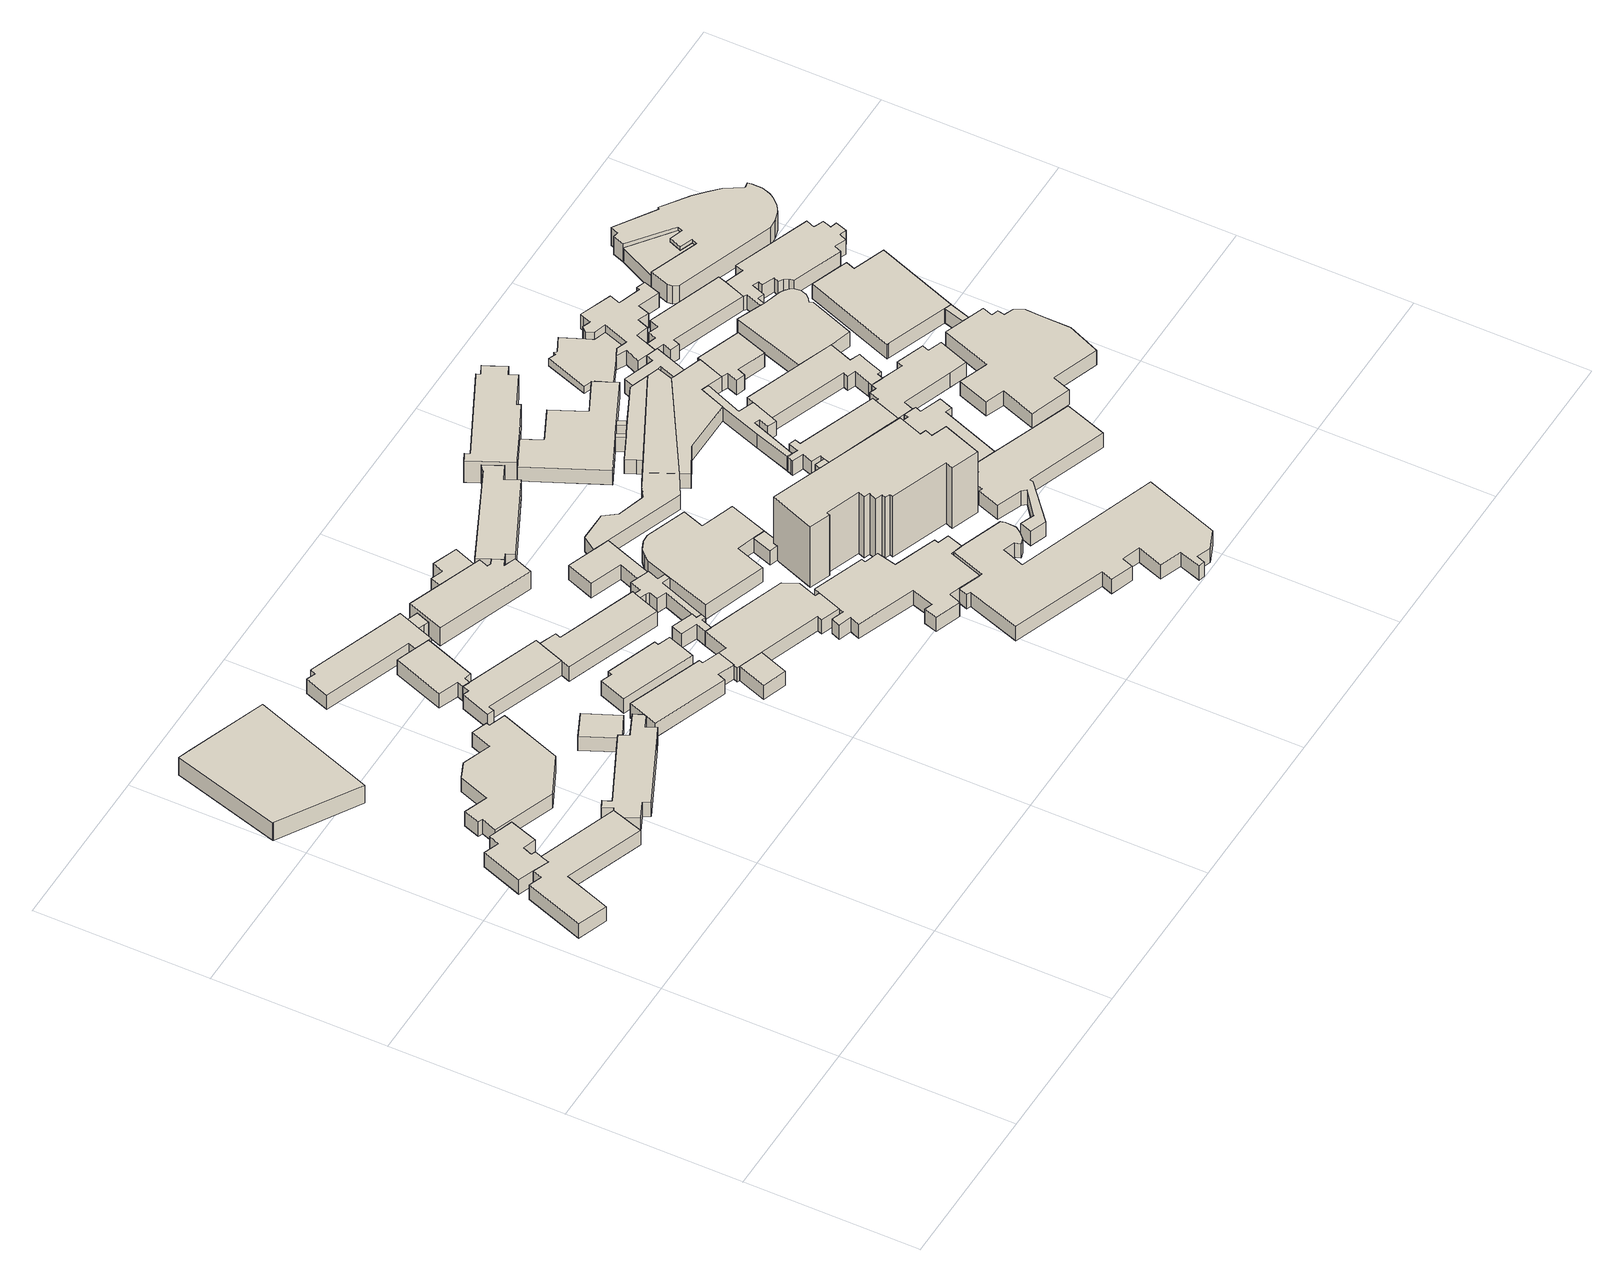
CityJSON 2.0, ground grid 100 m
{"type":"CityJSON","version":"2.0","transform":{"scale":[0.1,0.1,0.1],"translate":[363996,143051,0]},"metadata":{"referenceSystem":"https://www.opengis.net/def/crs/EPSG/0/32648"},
"CityObjects":{
"building1":{"type":"Building","attributes":{"VolumeType.type":"grossVolume","VolumeType.value":16636.84,"FloorArea.type":"grossFloorArea","FloorArea.value":1663.6},"geometry":[{"type":"Solid","lod":"1","boundaries":[[[[0,1,2,3,4,5,6,7,8,9]],[[10,11,12,13,14,15,16,17,18,19]],[[19,18,0,9]],[[18,17,1,0]],[[17,16,2,1]],[[16,15,3,2]],[[15,14,4,3]],[[14,13,5,4]],[[13,12,6,5]],[[12,11,7,6]],[[11,10,8,7]],[[10,19,9,8]]]]}]},
"building2":{"type":"Building","attributes":{"VolumeType.type":"grossVolume","VolumeType.value":6403.66,"FloorArea.type":"grossFloorArea","FloorArea.value":640.36},"geometry":[{"type":"Solid","lod":"1","boundaries":[[[[20,21,22,23,24,7,6,25,26,27,28]],[[29,30,31,12,11,32,33,34,35,36,37]],[[37,36,20,28]],[[36,35,21,20]],[[35,34,22,21]],[[34,33,23,22]],[[33,32,24,23]],[[32,11,7,24]],[[11,12,6,7]],[[12,31,25,6]],[[31,30,26,25]],[[30,29,27,26]],[[29,37,28,27]]]]}]},
"building3":{"type":"Building","attributes":{"VolumeType.type":"grossVolume","VolumeType.value":47179.12,"FloorArea.type":"grossFloorArea","FloorArea.value":3774.37},"geometry":[{"type":"Solid","lod":"1","boundaries":[[[[38,39,40,41,42,43]],[[44,45,46,47,48,49]],[[49,48,38,43]],[[48,47,39,38]],[[47,46,40,39]],[[46,45,41,40]],[[45,44,42,41]],[[44,49,43,42]]]]}]},
"building4":{"type":"Building","attributes":{"VolumeType.type":"grossVolume","VolumeType.value":23460.02,"FloorArea.type":"grossFloorArea","FloorArea.value":2345.98},"geometry":[{"type":"Solid","lod":"1","boundaries":[[[[50,51,52,53,54,55,56,57,58,59,60,61,62,63]],[[64,65,66,67,68,69,70,71,72,73,74,75,76,77]],[[77,76,50,63]],[[76,75,51,50]],[[75,74,52,51]],[[74,73,53,52]],[[73,72,54,53]],[[72,71,55,54]],[[71,70,56,55]],[[70,69,57,56]],[[69,68,58,57]],[[68,67,59,58]],[[67,66,60,59]],[[66,65,61,60]],[[65,64,62,61]],[[64,77,63,62]]]]}]},
"building5":{"type":"Building","attributes":{"VolumeType.type":"grossVolume","VolumeType.value":12223.79,"FloorArea.type":"grossFloorArea","FloorArea.value":1222.47},"geometry":[{"type":"Solid","lod":"1","boundaries":[[[[78,79,80,81,82,83,84,85,86,87,88,89,9,90,91,92,93,94]],[[95,96,97,98,19,99,100,101,102,103,104,105,106,107,108,109,110,111]],[[111,110,78,94]],[[110,109,79,78]],[[109,108,80,79]],[[108,107,81,80]],[[107,106,82,81]],[[106,105,83,82]],[[105,104,84,83]],[[104,103,85,84]],[[103,102,86,85]],[[102,101,87,86]],[[101,100,88,87]],[[100,99,89,88]],[[99,19,9,89]],[[19,98,90,9]],[[98,97,91,90]],[[97,96,92,91]],[[96,95,93,92]],[[95,111,94,93]]]]}]},
"building6":{"type":"Building","attributes":{"VolumeType.type":"grossVolume","VolumeType.value":3450.73,"FloorArea.type":"grossFloorArea","FloorArea.value":345.02},"geometry":[{"type":"Solid","lod":"1","boundaries":[[[[112,113,114,78,94,115]],[[111,110,116,117,118,119]],[[119,118,112,115]],[[118,117,113,112]],[[117,116,114,113]],[[116,110,78,114]],[[110,111,94,78]],[[111,119,115,94]]]]}]},
"building7":{"type":"Building","attributes":{"VolumeType.type":"grossVolume","VolumeType.value":6814.85,"FloorArea.type":"grossFloorArea","FloorArea.value":681.48},"geometry":[{"type":"Solid","lod":"1","boundaries":[[[[120,121,122,123,124,125,126,127]],[[128,129,130,131,132,133,134,135]],[[135,134,120,127]],[[134,133,121,120]],[[133,132,122,121]],[[132,131,123,122]],[[131,130,124,123]],[[130,129,125,124]],[[129,128,126,125]],[[128,135,127,126]]]]}]},
"building8":{"type":"Building","attributes":{"VolumeType.type":"grossVolume","VolumeType.value":12462.36,"FloorArea.type":"grossFloorArea","FloorArea.value":1246.23},"address":[{"locality":"Singapore","thoroughfareNumber":"2","thoroughfareName":"Science Drive 3","postcode":"117542"}],"geometry":[{"type":"Solid","lod":"1","boundaries":[[[[136,137,138,139,140,141,142,143]],[[144,145,146,147,148,149,150,151]],[[151,150,136,143]],[[150,149,137,136]],[[149,148,138,137]],[[148,147,139,138]],[[147,146,140,139]],[[146,145,141,140]],[[145,144,142,141]],[[144,151,143,142]]]]}]},
"building9":{"type":"Building","attributes":{"VolumeType.type":"grossVolume","VolumeType.value":10019.36,"FloorArea.type":"grossFloorArea","FloorArea.value":1001.84},"geometry":[{"type":"Solid","lod":"1","boundaries":[[[[152,153,154,155,156,157,124,158]],[[130,159,160,161,162,163,164,165]],[[165,164,152,158]],[[164,163,153,152]],[[163,162,154,153]],[[162,161,155,154]],[[161,160,156,155]],[[160,159,157,156]],[[159,130,124,157]],[[130,165,158,124]]]]}]},
"building10":{"type":"Building","attributes":{"VolumeType.type":"grossVolume","VolumeType.value":9717.12,"FloorArea.type":"grossFloorArea","FloorArea.value":971.68},"geometry":[{"type":"Solid","lod":"1","boundaries":[[[[166,167,168,169,170,171,172,81,173]],[[107,174,175,176,177,178,179,180,181]],[[181,180,166,173]],[[180,179,167,166]],[[179,178,168,167]],[[178,177,169,168]],[[177,176,170,169]],[[176,175,171,170]],[[175,174,172,171]],[[174,107,81,172]],[[107,181,173,81]]]]}]},
"building11":{"type":"Building","attributes":{"VolumeType.type":"grossVolume","VolumeType.value":8520.54,"FloorArea.type":"grossFloorArea","FloorArea.value":852.14},"geometry":[{"type":"Solid","lod":"1","boundaries":[[[[182,183,184,185,186,187,188,189]],[[190,191,192,193,194,195,196,197]],[[197,196,182,189]],[[196,195,183,182]],[[195,194,184,183]],[[194,193,185,184]],[[193,192,186,185]],[[192,191,187,186]],[[191,190,188,187]],[[190,197,189,188]]]]}]},
"building12":{"type":"Building","attributes":{"VolumeType.type":"grossVolume","VolumeType.value":548.33,"FloorArea.type":"grossFloorArea","FloorArea.value":54.87},"geometry":[{"type":"Solid","lod":"1","boundaries":[[[[198,199,200,201,202]],[[203,204,205,206,207]],[[207,206,198,202]],[[206,205,199,198]],[[205,204,200,199]],[[204,203,201,200]],[[203,207,202,201]]]]}]},
"building13":{"type":"Building","attributes":{"VolumeType.type":"grossVolume","VolumeType.value":2592.61,"FloorArea.type":"grossFloorArea","FloorArea.value":259.23},"geometry":[{"type":"Solid","lod":"1","boundaries":[[[[208,209,210,211]],[[212,213,214,215]],[[215,214,208,211]],[[214,213,209,208]],[[213,212,210,209]],[[212,215,211,210]]]]}]},
"building14":{"type":"Building","attributes":{"VolumeType.type":"grossVolume","VolumeType.value":11194.67,"FloorArea.type":"grossFloorArea","FloorArea.value":1119.53},"geometry":[{"type":"Solid","lod":"1","boundaries":[[[[216,217,218,219,220,221,222]],[[223,224,225,226,227,228,229]],[[229,228,216,222]],[[228,227,217,216]],[[227,226,218,217]],[[226,225,219,218]],[[225,224,220,219]],[[224,223,221,220]],[[223,229,222,221]]]]}]},
"building15":{"type":"Building","attributes":{"VolumeType.type":"grossVolume","VolumeType.value":15727.67,"FloorArea.type":"grossFloorArea","FloorArea.value":1258.15},"geometry":[{"type":"Solid","lod":"1","boundaries":[[[[230,231,232,233,234,235,236,237,238,239]],[[240,241,242,243,244,245,246,247,248,249]],[[249,248,230,239]],[[248,247,231,230]],[[247,246,232,231]],[[246,245,233,232]],[[245,244,234,233]],[[244,243,235,234]],[[243,242,236,235]],[[242,241,237,236]],[[241,240,238,237]],[[240,249,239,238]]]]}]},
"building16":{"type":"Building","attributes":{"VolumeType.type":"grossVolume","VolumeType.value":1290.16,"FloorArea.type":"grossFloorArea","FloorArea.value":128.98},"geometry":[{"type":"Solid","lod":"1","boundaries":[[[[250,251,252,253,254,255,256,257,258,259]],[[260,261,262,263,264,265,266,267,268,269]],[[269,268,250,259]],[[268,267,251,250]],[[267,266,252,251]],[[266,265,253,252]],[[265,264,254,253]],[[264,263,255,254]],[[263,262,256,255]],[[262,261,257,256]],[[261,260,258,257]],[[260,269,259,258]]]]}]},
"building17":{"type":"Building","attributes":{"VolumeType.type":"grossVolume","VolumeType.value":18191.39,"FloorArea.type":"grossFloorArea","FloorArea.value":1819.14},"geometry":[{"type":"Solid","lod":"1","boundaries":[[[[255,270,271,272,273,274,275,276,209,277,168,278,256]],[[279,178,280,213,281,282,283,284,285,286,287,263,262]],[[262,263,255,256]],[[263,287,270,255]],[[287,286,271,270]],[[286,285,272,271]],[[285,284,273,272]],[[284,283,274,273]],[[283,282,275,274]],[[282,281,276,275]],[[281,213,209,276]],[[213,280,277,209]],[[280,178,168,277]],[[178,279,278,168]],[[279,262,256,278]]]]}]},
"building18":{"type":"Building","attributes":{"VolumeType.type":"grossVolume","VolumeType.value":2479.12,"FloorArea.type":"grossFloorArea","FloorArea.value":247.92},"geometry":[{"type":"Solid","lod":"1","boundaries":[[[[288,289,290,291,292,293]],[[294,295,296,297,298,299]],[[299,298,288,293]],[[298,297,289,288]],[[297,296,290,289]],[[296,295,291,290]],[[295,294,292,291]],[[294,299,293,292]]]]}]},
"building19":{"type":"Building","attributes":{"VolumeType.type":"grossVolume","VolumeType.value":2917.93,"FloorArea.type":"grossFloorArea","FloorArea.value":291.66},"geometry":[{"type":"Solid","lod":"1","boundaries":[[[[300,216,301,302,303,304,305,306,307,308,252,251,309,310,311,312]],[[313,314,315,267,266,316,317,318,319,320,321,322,323,228,324,325]],[[325,324,300,312]],[[324,228,216,300]],[[228,323,301,216]],[[323,322,302,301]],[[322,321,303,302]],[[321,320,304,303]],[[320,319,305,304]],[[319,318,306,305]],[[318,317,307,306]],[[317,316,308,307]],[[316,266,252,308]],[[266,267,251,252]],[[267,315,309,251]],[[315,314,310,309]],[[314,313,311,310]],[[313,325,312,311]]]]}]},
"building20":{"type":"Building","attributes":{"VolumeType.type":"grossVolume","VolumeType.value":5320.47,"FloorArea.type":"grossFloorArea","FloorArea.value":532.08},"geometry":[{"type":"Solid","lod":"1","boundaries":[[[[326,303,327,328,329,330]],[[331,332,333,321,334,335]],[[335,334,326,330]],[[334,321,303,326]],[[321,333,327,303]],[[333,332,328,327]],[[332,331,329,328]],[[331,335,330,329]]]]}]},
"building21":{"type":"Building","attributes":{"VolumeType.type":"grossVolume","VolumeType.value":25175.92,"FloorArea.type":"grossFloorArea","FloorArea.value":2517.54},"geometry":[{"type":"Solid","lod":"1","boundaries":[[[[336,337,338,339,340,274,273,341,342,343,344,345,346,347,348,349,350,351,352,353,354,355,356,357,358]],[[359,360,361,362,363,364,365,366,367,368,369,370,371,372,373,374,375,284,283,376,377,378,379,380,381]],[[381,380,336,358]],[[380,379,337,336]],[[379,378,338,337]],[[378,377,339,338]],[[377,376,340,339]],[[376,283,274,340]],[[283,284,273,274]],[[284,375,341,273]],[[375,374,342,341]],[[374,373,343,342]],[[373,372,344,343]],[[372,371,345,344]],[[371,370,346,345]],[[370,369,347,346]],[[369,368,348,347]],[[368,367,349,348]],[[367,366,350,349]],[[366,365,351,350]],[[365,364,352,351]],[[364,363,353,352]],[[363,362,354,353]],[[362,361,355,354]],[[361,360,356,355]],[[360,359,357,356]],[[359,381,358,357]]]]}]},
"building22":{"type":"Building","attributes":{"VolumeType.type":"grossVolume","VolumeType.value":24754.97,"FloorArea.type":"grossFloorArea","FloorArea.value":2475.49},"geometry":[{"type":"Solid","lod":"1","boundaries":[[[[382,383,384,385,386,387,388,389,390,391,392,393]],[[394,395,396,397,398,399,400,401,402,403,404,405]],[[405,404,382,393]],[[404,403,383,382]],[[403,402,384,383]],[[402,401,385,384]],[[401,400,386,385]],[[400,399,387,386]],[[399,398,388,387]],[[398,397,389,388]],[[397,396,390,389]],[[396,395,391,390]],[[395,394,392,391]],[[394,405,393,392]]]]}]},
"building23":{"type":"Building","attributes":{"VolumeType.type":"grossVolume","VolumeType.value":14770.48,"FloorArea.type":"grossFloorArea","FloorArea.value":1181.8},"geometry":[{"type":"Solid","lod":"1","boundaries":[[[[406,407,408,409,410,411,412,234,233,413]],[[245,244,414,415,416,417,418,419,420,421]],[[421,420,406,413]],[[420,419,407,406]],[[419,418,408,407]],[[418,417,409,408]],[[417,416,410,409]],[[416,415,411,410]],[[415,414,412,411]],[[414,244,234,412]],[[244,245,233,234]],[[245,421,413,233]]]]}]},
"building24":{"type":"Building","attributes":{"VolumeType.type":"grossVolume","VolumeType.value":813.9,"FloorArea.type":"grossFloorArea","FloorArea.value":81.4},"geometry":[{"type":"Solid","lod":"1","boundaries":[[[[422,423,424,425,426,389]],[[427,428,429,430,431,397]],[[397,431,422,389]],[[431,430,423,422]],[[430,429,424,423]],[[429,428,425,424]],[[428,427,426,425]],[[427,397,389,426]]]]}]},
"building25":{"type":"Building","attributes":{"VolumeType.type":"grossVolume","VolumeType.value":53206.84,"FloorArea.type":"grossFloorArea","FloorArea.value":5320.71},"geometry":[{"type":"Solid","lod":"1","boundaries":[[[[432,433,434,352,435,350,349,436,437,438,439,440,441,442,443,444,445,446,447,448,449,450,451,452,453,454,455,456,457,458,459]],[[460,461,462,463,464,465,466,467,468,469,470,471,472,473,474,475,476,477,478,479,480,481,482,367,366,483,364,484,485,486,487]],[[487,486,432,459]],[[486,485,433,432]],[[485,484,434,433]],[[484,364,352,434]],[[364,483,435,352]],[[483,366,350,435]],[[366,367,349,350]],[[367,482,436,349]],[[482,481,437,436]],[[481,480,438,437]],[[480,479,439,438]],[[479,478,440,439]],[[478,477,441,440]],[[477,476,442,441]],[[476,475,443,442]],[[475,474,444,443]],[[474,473,445,444]],[[473,472,446,445]],[[472,471,447,446]],[[471,470,448,447]],[[470,469,449,448]],[[469,468,450,449]],[[468,467,451,450]],[[467,466,452,451]],[[466,465,453,452]],[[465,464,454,453]],[[464,463,455,454]],[[463,462,456,455]],[[462,461,457,456]],[[461,460,458,457]],[[460,487,459,458]]]]}]},
"building26":{"type":"Building","attributes":{"VolumeType.type":"grossVolume","VolumeType.value":132648.82,"FloorArea.type":"grossFloorArea","FloorArea.value":3121.45},"geometry":[{"type":"Solid","lod":"1","boundaries":[[[[488,489,490,491,492,493,494,495,496,497,498,499,500,423,501,502,503,504,505,506]],[[507,508,509,510,511,512,513,514,515,516,517,518,519,520,521,522,523,524,525,526]],[[526,525,488,506]],[[525,524,489,488]],[[524,523,490,489]],[[523,522,491,490]],[[522,521,492,491]],[[521,520,493,492]],[[520,519,494,493]],[[519,518,495,494]],[[518,517,496,495]],[[517,516,497,496]],[[516,515,498,497]],[[515,514,499,498]],[[514,513,500,499]],[[513,512,423,500]],[[512,511,501,423]],[[511,510,502,501]],[[510,509,503,502]],[[509,508,504,503]],[[508,507,505,504]],[[507,526,506,505]]]]}]},
"building27":{"type":"Building","attributes":{"VolumeType.type":"grossVolume","VolumeType.value":19073.15,"FloorArea.type":"grossFloorArea","FloorArea.value":1907.22},"geometry":[{"type":"Solid","lod":"1","boundaries":[[[[527,528,529,530,531,532,326,533,534,535,536,537,538,539,540,541,542]],[[543,544,545,546,547,548,549,550,551,334,552,553,554,555,556,557,558]],[[558,557,527,542]],[[557,556,528,527]],[[556,555,529,528]],[[555,554,530,529]],[[554,553,531,530]],[[553,552,532,531]],[[552,334,326,532]],[[334,551,533,326]],[[551,550,534,533]],[[550,549,535,534]],[[549,548,536,535]],[[548,547,537,536]],[[547,546,538,537]],[[546,545,539,538]],[[545,544,540,539]],[[544,543,541,540]],[[543,558,542,541]]]]}]},
"building28":{"type":"Building","attributes":{"VolumeType.type":"grossVolume","VolumeType.value":22420.25,"FloorArea.type":"grossFloorArea","FloorArea.value":1494.52},"address":[{"locality":"Singapore","thoroughfareNumber":"3","thoroughfareName":"Science Drive 2","postcode":"117543"}],"geometry":[{"type":"Solid","lod":"1","boundaries":[[[[559,560,561,562,563,564,565,566,567,568,569,570,571,572]],[[573,574,575,576,577,578,579,580,581,582,583,584,585,586]],[[586,585,559,572]],[[585,584,560,559]],[[584,583,561,560]],[[583,582,562,561]],[[582,581,563,562]],[[581,580,564,563]],[[580,579,565,564]],[[579,578,566,565]],[[578,577,567,566]],[[577,576,568,567]],[[576,575,569,568]],[[575,574,570,569]],[[574,573,571,570]],[[573,586,572,571]]]]}]},
"building29":{"type":"Building","attributes":{"VolumeType.type":"grossVolume","VolumeType.value":19543.36,"FloorArea.type":"grossFloorArea","FloorArea.value":1954.42},"geometry":[{"type":"Solid","lod":"1","boundaries":[[[[587,588,589,590,591,592,593,565,564,594]],[[595,596,597,598,599,600,601,602,603,604]],[[604,603,587,594]],[[603,602,588,587]],[[602,601,589,588]],[[601,600,590,589]],[[600,599,591,590]],[[599,598,592,591]],[[598,597,593,592]],[[597,596,565,593]],[[596,595,564,565]],[[595,604,594,564]]]]}]},
"building30":{"type":"Building","attributes":{"VolumeType.type":"grossVolume","VolumeType.value":121.53,"FloorArea.type":"grossFloorArea","FloorArea.value":12.17},"geometry":[{"type":"Solid","lod":"1","boundaries":[[[[605,606,592,591]],[[598,607,608,599]],[[599,608,605,591]],[[608,607,606,605]],[[607,598,592,606]],[[598,599,591,592]]]]}]},
"building31":{"type":"Building","attributes":{"VolumeType.type":"grossVolume","VolumeType.value":184.04,"FloorArea.type":"grossFloorArea","FloorArea.value":18.42},"geometry":[{"type":"Solid","lod":"1","boundaries":[[[[609,610,611,612]],[[613,614,615,616]],[[616,615,609,612]],[[615,614,610,609]],[[614,613,611,610]],[[613,616,612,611]]]]}]},
"building32":{"type":"Building","attributes":{"VolumeType.type":"grossVolume","VolumeType.value":7301.46,"FloorArea.type":"grossFloorArea","FloorArea.value":730.33},"geometry":[{"type":"Solid","lod":"1","boundaries":[[[[617,618,619,620,621,622,623,624,625,626,627,628]],[[629,630,631,632,633,634,635,636,637,638,639,640]],[[640,639,617,628]],[[639,638,618,617]],[[638,637,619,618]],[[637,636,620,619]],[[636,635,621,620]],[[635,634,622,621]],[[634,633,623,622]],[[633,632,624,623]],[[632,631,625,624]],[[631,630,626,625]],[[630,629,627,626]],[[629,640,628,627]]]]}]},
"building33":{"type":"Building","attributes":{"VolumeType.type":"grossVolume","VolumeType.value":26524.25,"FloorArea.type":"grossFloorArea","FloorArea.value":2652.46},"geometry":[{"type":"Solid","lod":"1","boundaries":[[[[641,642,643,606,605,610,644,645,527,528,646,647,648,649,650,651,652]],[[653,654,655,656,657,658,556,557,659,660,614,608,607,661,662,663,664]],[[664,663,641,652]],[[663,662,642,641]],[[662,661,643,642]],[[661,607,606,643]],[[607,608,605,606]],[[608,614,610,605]],[[614,660,644,610]],[[660,659,645,644]],[[659,557,527,645]],[[557,556,528,527]],[[556,658,646,528]],[[658,657,647,646]],[[657,656,648,647]],[[656,655,649,648]],[[655,654,650,649]],[[654,653,651,650]],[[653,664,652,651]]]]}]},
"building34":{"type":"Building","attributes":{"VolumeType.type":"grossVolume","VolumeType.value":3898.11,"FloorArea.type":"grossFloorArea","FloorArea.value":389.81},"geometry":[{"type":"Solid","lod":"1","boundaries":[[[[665,649,648,666,667,668,669,670,671,672,673,674,675]],[[676,677,678,679,680,681,682,683,684,656,655,685,686]],[[686,685,665,675]],[[685,655,649,665]],[[655,656,648,649]],[[656,684,666,648]],[[684,683,667,666]],[[683,682,668,667]],[[682,681,669,668]],[[681,680,670,669]],[[680,679,671,670]],[[679,678,672,671]],[[678,677,673,672]],[[677,676,674,673]],[[676,686,675,674]]]]}]},
"building35":{"type":"Building","attributes":{"VolumeType.type":"grossVolume","VolumeType.value":20758.54,"FloorArea.type":"grossFloorArea","FloorArea.value":2075.71},"geometry":[{"type":"Solid","lod":"1","boundaries":[[[[687,688,689,690,691,692,693,694,695,696,697,698,699,700,701,702]],[[703,704,705,706,707,708,709,710,711,712,713,714,715,716,717,718]],[[718,717,687,702]],[[717,716,688,687]],[[716,715,689,688]],[[715,714,690,689]],[[714,713,691,690]],[[713,712,692,691]],[[712,711,693,692]],[[711,710,694,693]],[[710,709,695,694]],[[709,708,696,695]],[[708,707,697,696]],[[707,706,698,697]],[[706,705,699,698]],[[705,704,700,699]],[[704,703,701,700]],[[703,718,702,701]]]]}]},
"building36":{"type":"Building","attributes":{"VolumeType.type":"grossVolume","VolumeType.value":10034.25,"FloorArea.type":"grossFloorArea","FloorArea.value":1003.43},"geometry":[{"type":"Solid","lod":"1","boundaries":[[[[719,720,721,675,674,722,723,724,725,726,727,626,625,728,729]],[[730,631,630,731,732,733,734,735,736,676,686,737,738,739,740]],[[740,739,719,729]],[[739,738,720,719]],[[738,737,721,720]],[[737,686,675,721]],[[686,676,674,675]],[[676,736,722,674]],[[736,735,723,722]],[[735,734,724,723]],[[734,733,725,724]],[[733,732,726,725]],[[732,731,727,726]],[[731,630,626,727]],[[630,631,625,626]],[[631,730,728,625]],[[730,740,729,728]]]]}]},
"building37":{"type":"Building","attributes":{"VolumeType.type":"grossVolume","VolumeType.value":11707.72,"FloorArea.type":"grossFloorArea","FloorArea.value":1170.64},"geometry":[{"type":"Solid","lod":"1","boundaries":[[[[741,742,743,744,745,746,747,748,749,750,751,752,753,754,755]],[[756,757,758,759,760,761,762,763,764,765,766,767,768,769,770]],[[770,769,741,755]],[[769,768,742,741]],[[768,767,743,742]],[[767,766,744,743]],[[766,765,745,744]],[[765,764,746,745]],[[764,763,747,746]],[[763,762,748,747]],[[762,761,749,748]],[[761,760,750,749]],[[760,759,751,750]],[[759,758,752,751]],[[758,757,753,752]],[[757,756,754,753]],[[756,770,755,754]]]]}]},
"building38":{"type":"Building","attributes":{"VolumeType.type":"grossVolume","VolumeType.value":2573.38,"FloorArea.type":"grossFloorArea","FloorArea.value":257.29},"geometry":[{"type":"Solid","lod":"1","boundaries":[[[[771,772,773,774,775,776,777,527,778,779]],[[780,557,781,782,783,784,785,786,787,788]],[[788,787,771,779]],[[787,786,772,771]],[[786,785,773,772]],[[785,784,774,773]],[[784,783,775,774]],[[783,782,776,775]],[[782,781,777,776]],[[781,557,527,777]],[[557,780,778,527]],[[780,788,779,778]]]]}]},
"building39":{"type":"Building","attributes":{"VolumeType.type":"grossVolume","VolumeType.value":12358.3,"FloorArea.type":"grossFloorArea","FloorArea.value":1235.88},"geometry":[{"type":"Solid","lod":"1","boundaries":[[[[789,790,791,792,793,794,795,796,797,798,799,800,801,669]],[[802,803,804,805,806,807,808,809,810,811,812,813,814,681]],[[681,814,789,669]],[[814,813,790,789]],[[813,812,791,790]],[[812,811,792,791]],[[811,810,793,792]],[[810,809,794,793]],[[809,808,795,794]],[[808,807,796,795]],[[807,806,797,796]],[[806,805,798,797]],[[805,804,799,798]],[[804,803,800,799]],[[803,802,801,800]],[[802,681,669,801]]]]}]},
"building40":{"type":"Building","attributes":{"VolumeType.type":"grossVolume","VolumeType.value":4477.07,"FloorArea.type":"grossFloorArea","FloorArea.value":895.3},"geometry":[{"type":"Solid","lod":"1","boundaries":[[[[815,816,817,818,819,820,821,822,823,824,825,826,827,828,829]],[[830,831,832,833,834,835,836,837,838,839,840,841,842,843,844]],[[844,843,815,829]],[[843,842,816,815]],[[842,841,817,816]],[[841,840,818,817]],[[840,839,819,818]],[[839,838,820,819]],[[838,837,821,820]],[[837,836,822,821]],[[836,835,823,822]],[[835,834,824,823]],[[834,833,825,824]],[[833,832,826,825]],[[832,831,827,826]],[[831,830,828,827]],[[830,844,829,828]]]]}]},
"building41":{"type":"Building","attributes":{"VolumeType.type":"grossVolume","VolumeType.value":5408.69,"FloorArea.type":"grossFloorArea","FloorArea.value":540.85},"geometry":[{"type":"Solid","lod":"1","boundaries":[[[[845,846,847,848,849,647,646,850,851]],[[852,658,657,853,854,855,856,857,858]],[[858,857,845,851]],[[857,856,846,845]],[[856,855,847,846]],[[855,854,848,847]],[[854,853,849,848]],[[853,657,647,849]],[[657,658,646,647]],[[658,852,850,646]],[[852,858,851,850]]]]}]},
"building42":{"type":"Building","attributes":{"VolumeType.type":"grossVolume","VolumeType.value":10988.66,"FloorArea.type":"grossFloorArea","FloorArea.value":1098.87},"geometry":[{"type":"Solid","lod":"1","boundaries":[[[[859,860,861,743,742,727,862,863,864,865,797,796,866,867,868,869,870]],[[871,872,873,874,807,806,875,876,877,878,731,768,767,879,880,881,882]],[[882,881,859,870]],[[881,880,860,859]],[[880,879,861,860]],[[879,767,743,861]],[[767,768,742,743]],[[768,731,727,742]],[[731,878,862,727]],[[878,877,863,862]],[[877,876,864,863]],[[876,875,865,864]],[[875,806,797,865]],[[806,807,796,797]],[[807,874,866,796]],[[874,873,867,866]],[[873,872,868,867]],[[872,871,869,868]],[[871,882,870,869]]]]}]},
"building43":{"type":"Building","attributes":{"VolumeType.type":"grossVolume","VolumeType.value":9172.52,"FloorArea.type":"grossFloorArea","FloorArea.value":917.28},"geometry":[{"type":"Solid","lod":"1","boundaries":[[[[883,884,885,886,887,888,889,890,891,892,893,894,895,896,773,897,898,899,818,817,816,815,829,900]],[[901,902,903,904,905,906,907,908,785,909,910,911,912,913,914,915,916,917,918,919,920,921,922,923]],[[923,922,883,900]],[[922,921,884,883]],[[921,920,885,884]],[[920,919,886,885]],[[919,918,887,886]],[[918,917,888,887]],[[917,916,889,888]],[[916,915,890,889]],[[915,914,891,890]],[[914,913,892,891]],[[913,912,893,892]],[[912,911,894,893]],[[911,910,895,894]],[[910,909,896,895]],[[909,785,773,896]],[[785,908,897,773]],[[908,907,898,897]],[[907,906,899,898]],[[906,905,818,899]],[[905,904,817,818]],[[904,903,816,817]],[[903,902,815,816]],[[902,901,829,815]],[[901,923,900,829]]]]}]},
"building44":{"type":"Building","attributes":{"VolumeType.type":"grossVolume","VolumeType.value":9627.24,"FloorArea.type":"grossFloorArea","FloorArea.value":962.84},"geometry":[{"type":"Solid","lod":"1","boundaries":[[[[924,925,926,927,928,929,773,930,931,932,933,934,935]],[[936,937,938,939,940,785,941,942,943,944,945,946,947]],[[947,946,924,935]],[[946,945,925,924]],[[945,944,926,925]],[[944,943,927,926]],[[943,942,928,927]],[[942,941,929,928]],[[941,785,773,929]],[[785,940,930,773]],[[940,939,931,930]],[[939,938,932,931]],[[938,937,933,932]],[[937,936,934,933]],[[936,947,935,934]]]]}]},
"building45":{"type":"Building","attributes":{"VolumeType.type":"grossVolume","VolumeType.value":31851.25,"FloorArea.type":"grossFloorArea","FloorArea.value":3185.39},"geometry":[{"type":"Solid","lod":"1","boundaries":[[[[948,949,950,951,952,953,954,955,956,957,958,959,960,961,962,963,964]],[[965,966,967,968,969,970,971,972,973,974,975,976,977,978,979,980,981]],[[981,980,948,964]],[[980,979,949,948]],[[979,978,950,949]],[[978,977,951,950]],[[977,976,952,951]],[[976,975,953,952]],[[975,974,954,953]],[[974,973,955,954]],[[973,972,956,955]],[[972,971,957,956]],[[971,970,958,957]],[[970,969,959,958]],[[969,968,960,959]],[[968,967,961,960]],[[967,966,962,961]],[[966,965,963,962]],[[965,981,964,963]]]]}]},
"building46":{"type":"Building","attributes":{"VolumeType.type":"grossVolume","VolumeType.value":15391.03,"FloorArea.type":"grossFloorArea","FloorArea.value":1539.11},"geometry":[{"type":"Solid","lod":"1","boundaries":[[[[982,983,984,985,986,987,988,989,990,991,992,993,790,994,995]],[[996,813,997,998,999,1000,1001,1002,1003,1004,1005,1006,1007,1008,1009]],[[1009,1008,982,995]],[[1008,1007,983,982]],[[1007,1006,984,983]],[[1006,1005,985,984]],[[1005,1004,986,985]],[[1004,1003,987,986]],[[1003,1002,988,987]],[[1002,1001,989,988]],[[1001,1000,990,989]],[[1000,999,991,990]],[[999,998,992,991]],[[998,997,993,992]],[[997,813,790,993]],[[813,996,994,790]],[[996,1009,995,994]]]]}]},
"building47":{"type":"Building","attributes":{"VolumeType.type":"grossVolume","VolumeType.value":485.77,"FloorArea.type":"grossFloorArea","FloorArea.value":48.61},"geometry":[{"type":"Solid","lod":"1","boundaries":[[[[1010,1011,1012,1013]],[[1014,1015,1016,1017]],[[1017,1016,1010,1013]],[[1016,1015,1011,1010]],[[1015,1014,1012,1011]],[[1014,1017,1013,1012]]]]}]},
"building48":{"type":"Building","attributes":{"VolumeType.type":"grossVolume","VolumeType.value":22837.64,"FloorArea.type":"grossFloorArea","FloorArea.value":2283.83},"geometry":[{"type":"Solid","lod":"1","boundaries":[[[[1018,1019,1020,1010,1021,1022,1023]],[[1024,1025,1016,1026,1027,1028,1029]],[[1029,1028,1018,1023]],[[1028,1027,1019,1018]],[[1027,1026,1020,1019]],[[1026,1016,1010,1020]],[[1016,1025,1021,1010]],[[1025,1024,1022,1021]],[[1024,1029,1023,1022]]]]}]},
"building49":{"type":"Building","attributes":{"VolumeType.type":"grossVolume","VolumeType.value":5080,"FloorArea.type":"grossFloorArea","FloorArea.value":508.05},"geometry":[{"type":"Solid","lod":"1","boundaries":[[[[1030,1031,1032,1033,1034,1035,1036,1037]],[[1038,1039,1040,1041,1042,1043,1044,1045]],[[1045,1044,1030,1037]],[[1044,1043,1031,1030]],[[1043,1042,1032,1031]],[[1042,1041,1033,1032]],[[1041,1040,1034,1033]],[[1040,1039,1035,1034]],[[1039,1038,1036,1035]],[[1038,1045,1037,1036]]]]}]},
"building50":{"type":"Building","attributes":{"VolumeType.type":"grossVolume","VolumeType.value":15041.14,"FloorArea.type":"grossFloorArea","FloorArea.value":1504.22},"geometry":[{"type":"Solid","lod":"1","boundaries":[[[[1046,1047,1048,1049,983,982,1050,925,924,1051,1052,1053,1054,1055,1056,1057,1058,1059,1060,1061,1062,1063,1064,1065,1066,1067,1068]],[[1069,1070,1071,1072,1073,1074,1075,1076,1077,1078,1079,1080,1081,1082,1083,1084,1085,946,945,1086,1008,1007,1087,1088,1089,1090,1091]],[[1091,1090,1046,1068]],[[1090,1089,1047,1046]],[[1089,1088,1048,1047]],[[1088,1087,1049,1048]],[[1087,1007,983,1049]],[[1007,1008,982,983]],[[1008,1086,1050,982]],[[1086,945,925,1050]],[[945,946,924,925]],[[946,1085,1051,924]],[[1085,1084,1052,1051]],[[1084,1083,1053,1052]],[[1083,1082,1054,1053]],[[1082,1081,1055,1054]],[[1081,1080,1056,1055]],[[1080,1079,1057,1056]],[[1079,1078,1058,1057]],[[1078,1077,1059,1058]],[[1077,1076,1060,1059]],[[1076,1075,1061,1060]],[[1075,1074,1062,1061]],[[1074,1073,1063,1062]],[[1073,1072,1064,1063]],[[1072,1071,1065,1064]],[[1071,1070,1066,1065]],[[1070,1069,1067,1066]],[[1069,1091,1068,1067]]]]}]},
"building51":{"type":"Building","attributes":{"VolumeType.type":"grossVolume","VolumeType.value":35336.19,"FloorArea.type":"grossFloorArea","FloorArea.value":2826.65},"address":[{"thoroughfareNumber":"11","thoroughfareName":"Lower Kent Ridge Road"}],"geometry":[{"type":"Solid","lod":"1","boundaries":[[[[1035,1034,1033,1032,1031,1030,1037,1092,1093,1094,1095,1096,1097,1098,1099,1100,1101,1102,1103,1104,1105,1106,1107,1108,1109,1110,1111,1112,1036]],[[1113,1114,1115,1116,1117,1118,1119,1120,1121,1122,1123,1124,1125,1126,1127,1128,1129,1130,1131,1132,1133,1134,1135,1136,1137,1138,1139,1140,1141]],[[1141,1140,1035,1036]],[[1140,1139,1034,1035]],[[1139,1138,1033,1034]],[[1138,1137,1032,1033]],[[1137,1136,1031,1032]],[[1136,1135,1030,1031]],[[1135,1134,1037,1030]],[[1134,1133,1092,1037]],[[1133,1132,1093,1092]],[[1132,1131,1094,1093]],[[1131,1130,1095,1094]],[[1130,1129,1096,1095]],[[1129,1128,1097,1096]],[[1128,1127,1098,1097]],[[1127,1126,1099,1098]],[[1126,1125,1100,1099]],[[1125,1124,1101,1100]],[[1124,1123,1102,1101]],[[1123,1122,1103,1102]],[[1122,1121,1104,1103]],[[1121,1120,1105,1104]],[[1120,1119,1106,1105]],[[1119,1118,1107,1106]],[[1118,1117,1108,1107]],[[1117,1116,1109,1108]],[[1116,1115,1110,1109]],[[1115,1114,1111,1110]],[[1114,1113,1112,1111]],[[1113,1141,1036,1112]]]]}]}
},
"vertices":[
[841,1569,0],[385,1734,0],[290,1464,0],[118,1528,0],[243,1873,0],[317,1846,0],[338,1902,0],[431,1865,0],[448,1916,0],[901,1754,0],[448,1916,100],[431,1865,100],[338,1902,100],[317,1846,100],[243,1873,100],[118,1528,100],[290,1464,100],[385,1734,100],[841,1569,100],[901,1754,100],
[589,2159,0],[534,1997,0],[457,2021,0],[436,1966,0],[462,1957,0],[249,1935,0],[337,2177,0],[422,2146,0],[449,2208,0],[422,2146,100],[337,2177,100],[249,1935,100],[462,1957,100],[436,1966,100],[457,2021,100],[534,1997,100],[589,2159,100],[449,2208,100],
[183,3814,0],[240,3794,0],[707,3626,0],[449,2910,0],[5,3183,0],[1,3186,0],[5,3183,125],[449,2910,125],[707,3626,125],[240,3794,125],[183,3814,125],[1,3186,125],
[503,2204,0],[537,2295,0],[510,2305,0],[544,2398,0],[680,2348,0],[746,2528,0],[840,2567,0],[1004,2508,0],[1049,2630,0],[1140,2598,0],[1133,2579,0],[1229,2545,0],[1098,2185,0],[861,2074,0],[1098,2185,100],[1229,2545,100],[1133,2579,100],[1140,2598,100],[1049,2630,100],[1004,2508,100],[840,2567,100],[746,2528,100],[680,2348,100],[544,2398,100],[510,2305,100],[537,2295,100],[503,2204,100],[861,2074,100],
[1377,1987,0],[1402,1932,0],[1539,1993,0],[1564,1940,0],[1557,1924,0],[1489,1893,0],[1517,1837,0],[1461,1810,0],[1040,1616,0],[1017,1655,0],[920,1610,0],[880,1689,0],[916,1761,0],[892,1818,0],[934,1837,0],[956,1791,0],[1358,1979,0],[956,1791,100],[934,1837,100],[892,1818,100],[916,1761,100],[880,1689,100],[920,1610,100],[1017,1655,100],[1040,1616,100],[1461,1810,100],[1517,1837,100],[1489,1893,100],[1557,1924,100],[1564,1940,100],[1539,1993,100],[1402,1932,100],[1377,1987,100],[1358,1979,100],
[1421,2222,0],[1512,2027,0],[1387,1965,0],[1274,2156,0],[1387,1965,100],[1512,2027,100],[1421,2222,100],[1274,2156,100],
[1515,3128,0],[1405,2830,0],[1365,2844,0],[1352,2808,0],[1310,2824,0],[1323,2860,0],[1209,2902,0],[1318,3199,0],[1209,2902,100],[1323,2860,100],[1310,2824,100],[1352,2808,100],[1365,2844,100],[1405,2830,100],[1515,3128,100],[1318,3199,100],
[1041,3509,0],[1053,3543,0],[1614,3340,0],[1533,3121,0],[1432,3158,0],[1448,3202,0],[936,3387,0],[988,3529,0],[936,3387,100],[1448,3202,100],[1432,3158,100],[1533,3121,100],[1614,3340,100],[1053,3543,100],[1041,3509,100],[988,3529,100],
[1700,2477,0],[1246,2642,0],[1234,2609,0],[1198,2622,0],[1262,2796,0],[1295,2783,0],[1767,2658,0],[1295,2783,100],[1262,2796,100],[1198,2622,100],[1234,2609,100],[1246,2642,100],[1700,2477,100],[1767,2658,100],
[2028,1879,0],[2021,1858,0],[2121,1821,0],[2083,1714,0],[1985,1750,0],[1968,1704,0],[1535,1863,0],[1599,2037,0],[1535,1863,100],[1968,1704,100],[1985,1750,100],[2083,1714,100],[2121,1821,100],[2021,1858,100],[2028,1879,100],[1599,2037,100],
[1612,2080,0],[1670,2239,0],[1736,2215,0],[1745,2239,0],[2037,2135,0],[2029,2112,0],[2101,2086,0],[2043,1926,0],[2101,2086,100],[2029,2112,100],[2037,2135,100],[1745,2239,100],[1736,2215,100],[1670,2239,100],[1612,2080,100],[2043,1926,100],
[1655,3267,0],[1625,3187,0],[1599,3196,0],[1565,3209,0],[1595,3289,0],[1565,3209,100],[1599,3196,100],[1625,3187,100],[1655,3267,100],[1595,3289,100],
[2026,1517,0],[2086,1684,0],[2224,1635,0],[2164,1468,0],[2224,1635,100],[2086,1684,100],[2026,1517,100],[2164,1468,100],
[2290,2384,0],[2231,2225,0],[1681,2425,0],[1757,2631,0],[1854,2595,0],[1842,2563,0],[2295,2399,0],[1842,2563,100],[1854,2595,100],[1757,2631,100],[1681,2425,100],[2231,2225,100],[2290,2384,100],[2295,2399,100],
[2109,3160,0],[2089,3106,0],[2110,3099,0],[2142,3113,0],[2170,3052,0],[2131,3034,0],[2199,3010,0],[2158,2900,0],[1595,3106,0],[1674,3319,0],[1595,3106,125],[2158,2900,125],[2199,3010,125],[2131,3034,125],[2170,3052,125],[2142,3113,125],[2110,3099,125],[2089,3106,125],[2109,3160,125],[1674,3319,125],
[2298,2066,0],[2286,2035,0],[2317,2024,0],[2306,1995,0],[2284,2003,0],[2259,1937,0],[2220,1951,0],[2243,2011,0],[2150,2045,0],[2175,2111,0],[2150,2045,100],[2243,2011,100],[2220,1951,100],[2259,1937,100],[2284,2003,100],[2306,1995,100],[2317,2024,100],[2286,2035,100],[2298,2066,100],[2175,2111,100],
[2699,1782,0],[2739,1699,0],[2700,1590,0],[2726,1580,0],[2676,1441,0],[2567,1480,0],[2578,1510,0],[2073,1689,0],[2169,1804,0],[2169,1804,100],[2073,1689,100],[2578,1510,100],[2567,1480,100],[2676,1441,100],[2726,1580,100],[2700,1590,100],[2739,1699,100],[2699,1782,100],
[2140,3310,0],[2093,3185,0],[1881,3263,0],[1903,3321,0],[1973,3296,0],[1998,3362,0],[1973,3296,100],[1903,3321,100],[1881,3263,100],[2093,3185,100],[2140,3310,100],[1998,3362,100],
[2275,2345,0],[2323,2372,0],[2347,2438,0],[2452,2400,0],[2458,2398,0],[2434,2333,0],[2478,2317,0],[2466,2283,0],[2419,2300,0],[2366,2249,0],[2311,2269,0],[2331,2324,0],[2309,2332,0],[2331,2324,100],[2311,2269,100],[2366,2249,100],[2419,2300,100],[2466,2283,100],[2478,2317,100],[2434,2333,100],[2458,2398,100],[2452,2400,100],[2347,2438,100],[2323,2372,100],[2275,2345,100],[2309,2332,100],
[2553,2676,0],[2387,2424,0],[2430,2540,0],[2247,2606,0],[2306,2766,0],[2247,2606,100],[2430,2540,100],[2387,2424,100],[2553,2676,100],[2306,2766,100],
[2626,1306,0],[2650,1362,0],[2575,1386,0],[2596,1439,0],[2666,1414,0],[2740,1615,0],[3035,1508,0],[3026,1485,0],[3108,1459,0],[3080,1344,0],[3324,1255,0],[3317,1231,0],[3382,1209,0],[3351,1116,0],[3297,1133,0],[3282,1138,0],[3212,939,0],[3026,1007,0],[3000,939,0],[2851,991,0],[2876,1067,0],[2923,1051,0],[2963,1179,0],[2923,1051,100],[2876,1067,100],[2851,991,100],[3000,939,100],[3026,1007,100],[3212,939,100],[3282,1138,100],[3297,1133,100],[3351,1116,100],[3382,1209,100],[3317,1231,100],[3324,1255,100],[3080,1344,100],[3108,1459,100],[3026,1485,100],[3035,1508,100],[2740,1615,100],[2666,1414,100],[2596,1439,100],[2575,1386,100],[2650,1362,100],[2626,1306,100],[2963,1179,100],
[2546,2468,0],[2585,2501,0],[2631,2520,0],[2677,2523,0],[2908,2440,0],[2864,2316,0],[3056,2249,0],[2979,2028,0],[2810,2086,0],[2749,1911,0],[2384,2037,0],[2523,2434,0],[2384,2037,100],[2749,1911,100],[2810,2086,100],[2979,2028,100],[3056,2249,100],[2864,2316,100],[2908,2440,100],[2677,2523,100],[2631,2520,100],[2585,2501,100],[2546,2468,100],[2523,2434,100],
[2662,3440,0],[2698,3469,0],[2749,3365,0],[2661,3323,0],[2699,3246,0],[2228,3021,0],[2205,3069,0],[2106,3186,0],[2205,3069,125],[2228,3021,125],[2699,3246,125],[2661,3323,125],[2749,3365,125],[2698,3469,125],[2662,3440,125],[2106,3186,125],
[2948,1937,0],[2925,1946,0],[2916,1921,0],[2871,1936,0],[2911,2052,0],[2911,2052,100],[2871,1936,100],[2916,1921,100],[2925,1946,100],[2948,1937,100],
[3087,923,0],[3064,932,0],[3083,987,0],[3226,935,0],[3593,1029,0],[3600,1006,0],[3596,942,0],[3570,906,0],[3539,875,0],[3506,865,0],[3494,898,0],[3426,920,0],[3378,791,0],[4192,507,0],[4037,72,0],[3922,26,0],[3841,54,0],[3831,26,0],[3824,5,0],[3788,15,0],[3828,141,0],[3704,187,0],[3757,336,0],[3652,373,0],[3628,305,0],[3498,352,0],[3522,416,0],[2982,612,0],[3522,416,100],[3498,352,100],[3628,305,100],[3652,373,100],[3757,336,100],[3704,187,100],[3828,141,100],[3788,15,100],[3824,5,100],[3831,26,100],[3841,54,100],[3922,26,100],[4037,72,100],[4192,507,100],[3378,791,100],[3426,920,100],[3494,898,100],[3506,865,100],[3539,875,100],[3570,906,100],[3596,942,100],[3600,1006,100],[3593,1029,100],[3226,935,100],[3083,987,100],[3064,932,100],[3087,923,100],[2982,612,100],
[3525,1264,0],[3541,1306,0],[3209,1428,0],[3216,1447,0],[3185,1458,0],[3193,1480,0],[3155,1494,0],[3172,1538,0],[3137,1551,0],[3152,1589,0],[2953,1661,0],[2946,1642,0],[2828,1686,0],[3711,1657,0],[3659,1515,0],[3693,1503,0],[3677,1460,0],[3765,1428,0],[3683,1206,0],[3765,1428,425],[3677,1460,425],[3693,1503,425],[3659,1515,425],[3711,1657,425],[2925,1946,425],[2828,1686,425],[2946,1642,425],[2953,1661,425],[3152,1589,425],[3137,1551,425],[3172,1538,425],[3155,1494,425],[3193,1480,425],[3185,1458,425],[3216,1447,425],[3209,1428,425],[3541,1306,425],[3525,1264,425],[3683,1206,425],
[3730,3030,0],[3701,2942,0],[3132,2589,0],[3060,2547,0],[3054,2543,0],[3003,2513,0],[2463,2708,0],[2519,2789,0],[2689,2789,0],[2743,2717,0],[2903,2668,0],[2951,2701,0],[2960,2708,0],[2973,2714,0],[2991,2723,0],[3661,3053,0],[2991,2723,100],[2973,2714,100],[2960,2708,100],[2951,2701,100],[2903,2668,100],[2743,2717,100],[2689,2789,100],[2519,2789,100],[2463,2708,100],[3003,2513,100],[3054,2543,100],[3060,2547,100],[3132,2589,100],[3701,2942,100],[3730,3030,100],[3661,3053,100],
[3348,3666,0],[3297,3641,0],[3320,3594,0],[3132,3504,0],[3142,3484,0],[2970,3401,0],[2794,3318,0],[2776,3309,0],[2660,3547,0],[2707,3570,0],[2719,3543,0],[3223,3784,0],[3233,3763,0],[3288,3790,0],[3233,3763,150],[3223,3784,150],[2719,3543,150],[2707,3570,150],[2660,3547,150],[2776,3309,150],[2794,3318,150],[2970,3401,150],[3142,3484,150],[3132,3504,150],[3320,3594,150],[3297,3641,150],[3348,3666,150],[3288,3790,150],
[3214,3379,0],[3304,3190,0],[3495,3280,0],[3555,3152,0],[3227,3000,0],[3207,2990,0],[2995,2891,0],[3023,3290,0],[2970,3401,100],[2794,3318,100],[2995,2891,100],[3207,2990,100],[3227,3000,100],[3555,3152,100],[3495,3280,100],[3304,3190,100],[3214,3379,100],[3023,3290,100],
[3251,2952,0],[3231,2942,0],[3231,2942,100],[3251,2952,100],
[3336,2992,0],[3305,2978,0],[3280,3025,0],[3312,3040,0],[3280,3025,100],[3305,2978,100],[3336,2992,100],[3312,3040,100],
[3448,1858,0],[3458,1886,0],[3409,1903,0],[3418,1930,0],[3410,1933,0],[3434,1999,0],[3493,1978,0],[3510,2026,0],[3566,2007,0],[3554,1973,0],[3923,1842,0],[3874,1706,0],[3923,1842,100],[3554,1973,100],[3566,2007,100],[3510,2026,100],[3493,1978,100],[3434,1999,100],[3410,1933,100],[3418,1930,100],[3409,1903,100],[3458,1886,100],[3448,1858,100],[3874,1706,100],
[3129,2791,0],[3118,2821,0],[3091,2877,0],[3318,2984,0],[3549,3091,0],[3885,2878,0],[3829,2725,0],[3704,2772,0],[3647,2623,0],[3329,2624,0],[3158,2536,0],[3052,2753,0],[3158,2536,100],[3329,2624,100],[3647,2623,100],[3704,2772,100],[3829,2725,100],[3885,2878,100],[3549,3091,100],[3318,2984,100],[3091,2877,100],[3118,2821,100],[3129,2791,100],[3052,2753,100],
[3562,2383,0],[3746,2757,0],[3658,2537,0],[3746,2504,0],[3696,2369,0],[3684,2340,0],[3631,2360,0],[3653,2418,0],[3622,2429,0],[3522,2163,0],[3492,2174,0],[3522,2163,100],[3622,2429,100],[3653,2418,100],[3631,2360,100],[3684,2340,100],[3696,2369,100],[3746,2504,100],[3658,2537,100],[3746,2757,100],[3562,2383,100],[3492,2174,100],
[3921,1040,0],[3918,1022,0],[3697,831,0],[3603,865,0],[3629,935,0],[3709,903,0],[3851,1017,0],[3830,1040,0],[3687,1095,0],[3733,1225,0],[3751,1216,0],[3785,1314,0],[3850,1289,0],[3869,1339,0],[4466,1119,0],[4381,876,0],[4466,1119,100],[3869,1339,100],[3850,1289,100],[3785,1314,100],[3751,1216,100],[3733,1225,100],[3687,1095,100],[3830,1040,100],[3851,1017,100],[3709,903,100],[3629,935,100],[3603,865,100],[3697,831,100],[3918,1022,100],[3921,1040,100],[4381,876,100],
[3542,2113,0],[3478,2136,0],[3481,2146,0],[3555,2150,0],[3576,2209,0],[3613,2196,0],[3602,2162,0],[4054,1996,0],[3989,1819,0],[3576,2032,0],[3521,2052,0],[3576,2032,100],[3989,1819,100],[4054,1996,100],[3602,2162,100],[3613,2196,100],[3576,2209,100],[3555,2150,100],[3481,2146,100],[3478,2136,100],[3542,2113,100],[3521,2052,100],
[4020,1780,0],[4029,1805,0],[4080,1786,0],[4098,1780,0],[4085,1745,0],[4208,1700,0],[4178,1620,0],[4140,1634,0],[4011,1287,0],[3795,1366,0],[3824,1443,0],[3804,1450,0],[3906,1726,0],[3935,1715,0],[3966,1799,0],[3935,1715,100],[3906,1726,100],[3804,1450,100],[3824,1443,100],[3795,1366,100],[4011,1287,100],[4140,1634,100],[4178,1620,100],[4208,1700,100],[4085,1745,100],[4098,1780,100],[4080,1786,100],[4029,1805,100],[4020,1780,100],[3966,1799,100],
[3768,3081,0],[3785,3125,0],[3838,3106,0],[3852,3102,0],[3784,2913,0],[3718,2935,0],[3750,3027,0],[3567,3085,0],[3589,3143,0],[3567,3085,100],[3750,3027,100],[3718,2935,100],[3784,2913,100],[3852,3102,100],[3838,3106,100],[3785,3125,100],[3768,3081,100],[3589,3143,100],
[3762,2546,0],[4285,2357,0],[4235,2222,0],[4293,2201,0],[4278,2162,0],[4236,2047,0],[4213,2056,0],[4200,2021,0],[4134,2046,0],[4142,2068,0],[4176,2162,0],[4130,2178,0],[4141,2207,0],[4141,2207,100],[4130,2178,100],[4176,2162,100],[4142,2068,100],[4134,2046,100],[4200,2021,100],[4213,2056,100],[4236,2047,100],[4278,2162,100],[4293,2201,100],[4235,2222,100],[4285,2357,100],[3762,2546,100],
[3804,3429,0],[3874,3407,0],[3821,3256,0],[3758,3278,0],[3586,3202,0],[3548,3290,0],[3532,3287,0],[3531,3303,0],[3491,3318,0],[3578,3566,0],[3621,3548,0],[3628,3565,0],[3641,3551,0],[3731,3595,0],[3788,3469,0],[3731,3595,50],[3641,3551,50],[3628,3565,50],[3621,3548,50],[3578,3566,50],[3491,3318,50],[3531,3303,50],[3532,3287,50],[3548,3290,50],[3586,3202,50],[3758,3278,50],[3821,3256,50],[3874,3407,50],[3804,3429,50],[3788,3469,50],
[4078,2620,0],[3913,2680,0],[3894,2633,0],[3842,2648,0],[3864,2712,0],[3889,2894,0],[4141,2802,0],[3889,2894,100],[3864,2712,100],[3842,2648,100],[3894,2633,100],[3913,2680,100],[4078,2620,100],[4141,2802,100],
[4493,1707,0],[4391,1744,0],[4102,1845,0],[4046,1975,0],[4061,1969,0],[4082,2028,0],[4122,2013,0],[4322,1977,0],[4334,2011,0],[4495,1953,0],[4480,1914,0],[4559,1885,0],[4480,1914,100],[4495,1953,100],[4334,2011,100],[4322,1977,100],[4122,2013,100],[4082,2028,100],[4061,1969,100],[4046,1975,100],[4102,1845,100],[4391,1744,100],[4493,1707,100],[4559,1885,100],
[3857,3482,0],[3875,3528,0],[3883,3551,0],[4066,3481,0],[4045,3420,0],[4173,3376,0],[4180,3395,0],[4231,3377,0],[4198,3279,0],[4070,3324,0],[4048,3257,0],[3983,3281,0],[3958,3214,0],[3886,3236,0],[3731,3143,0],[3767,3229,0],[3710,3257,0],[3812,3499,0],[3788,3469,100],[3804,3429,100],[3874,3407,100],[3821,3256,100],[3758,3278,100],[3710,3257,100],[3767,3229,100],[3731,3143,100],[3886,3236,100],[3958,3214,100],[3983,3281,100],[4048,3257,100],[4070,3324,100],[4198,3279,100],[4231,3377,100],[4180,3395,100],[4173,3376,100],[4045,3420,100],[4066,3481,100],[3883,3551,100],[3875,3528,100],[3857,3482,100],[3812,3499,100],
[4423,3026,0],[4377,2901,0],[3943,3057,0],[3929,3020,0],[3876,3038,0],[3892,3088,0],[3859,3162,0],[3912,3145,0],[3931,3192,0],[3988,3171,0],[4010,3226,0],[4438,3072,0],[4010,3226,100],[3988,3171,100],[3931,3192,100],[3912,3145,100],[3859,3162,100],[3892,3088,100],[3876,3038,100],[3929,3020,100],[3943,3057,100],[4377,2901,100],[4423,3026,100],[4438,3072,100],
[4869,1814,0],[4848,1755,0],[4887,1743,0],[4879,1702,0],[4932,1681,0],[4960,1629,0],[4957,1538,0],[4955,1370,0],[4875,1180,0],[4605,1275,0],[4566,1167,0],[4333,1250,0],[4405,1450,0],[4299,1490,0],[4364,1672,0],[4529,1612,0],[4635,1900,0],[4529,1612,100],[4364,1672,100],[4299,1490,100],[4405,1450,100],[4333,1250,100],[4566,1167,100],[4605,1275,100],[4875,1180,100],[4955,1370,100],[4957,1538,100],[4960,1629,100],[4932,1681,100],[4879,1702,100],[4887,1743,100],[4848,1755,100],[4869,1814,100],[4635,1900,100],
[4360,2796,0],[4383,2786,0],[4490,2754,0],[4514,2739,0],[4532,2723,0],[4544,2701,0],[4549,2671,0],[4537,2634,0],[4514,2608,0],[4493,2596,0],[4504,2575,0],[4407,2317,0],[4083,2430,0],[4223,2851,0],[4083,2430,100],[4407,2317,100],[4504,2575,100],[4493,2596,100],[4514,2608,100],[4537,2634,100],[4549,2671,100],[4544,2701,100],[4532,2723,100],[4514,2739,100],[4490,2754,100],[4383,2786,100],[4360,2796,100],[4223,2851,100],
[4815,1967,0],[4777,1848,0],[4742,1861,0],[4777,1981,0],[4742,1861,100],[4777,1848,100],[4815,1967,100],[4777,1981,100],
[4828,2563,0],[4808,2510,0],[4992,2443,0],[4428,2108,0],[4416,2112,0],[4614,2642,0],[4416,2112,100],[4428,2108,100],[4992,2443,100],[4808,2510,100],[4828,2563,100],[4614,2642,100],
[4630,3405,0],[4618,3374,0],[4539,3401,0],[4510,3328,0],[4585,3300,0],[4571,3267,0],[4288,3371,0],[4394,3585,0],[4288,3371,100],[4571,3267,100],[4585,3300,100],[4510,3328,100],[4539,3401,100],[4618,3374,100],[4630,3405,100],[4394,3585,100],
[4501,2882,0],[4465,2895,0],[4437,2817,0],[4398,2830,0],[4394,2889,0],[4534,2988,0],[4551,3037,0],[4991,2874,0],[4971,2824,0],[5027,2802,0],[5010,2750,0],[5048,2739,0],[5026,2673,0],[4986,2687,0],[4966,2641,0],[4901,2668,0],[4884,2627,0],[4593,2731,0],[4593,2760,0],[4575,2781,0],[4550,2797,0],[4564,2828,0],[4491,2855,0],[4564,2828,100],[4550,2797,100],[4575,2781,100],[4593,2760,100],[4593,2731,100],[4884,2627,100],[4901,2668,100],[4966,2641,100],[4986,2687,100],[5026,2673,100],[5048,2739,100],[5010,2750,100],[5027,2802,100],[4971,2824,100],[4991,2874,100],[4551,3037,100],[4534,2988,100],[4394,2889,100],[4398,2830,100],[4437,2817,100],[4465,2895,100],[4501,2882,100],[4491,2855,100],
[4419,3653,0],[4451,3647,0],[4469,3694,0],[4694,3546,0],[4704,3556,0],[4855,3449,0],[4916,3393,0],[4971,3340,0],[5032,3243,0],[5064,3249,0],[5067,3227,0],[5067,3166,0],[5050,3116,0],[5032,3086,0],[4995,3046,0],[4953,3019,0],[4899,3002,0],[4843,2999,0],[4273,3202,0],[4252,3230,0],[4247,3260,0],[4247,3260,125],[4252,3230,125],[4273,3202,125],[4843,2999,125],[4899,3002,125],[4953,3019,125],[4995,3046,125],[5032,3086,125],[5050,3116,125],[5067,3166,125],[5067,3227,125],[5064,3249,125],[5032,3243,125],[4971,3340,125],[4916,3393,125],[4855,3449,125],[4704,3556,125],[4694,3546,125],[4469,3694,125],[4451,3647,125],[4419,3653,125],[4394,3585,125],[4630,3405,125],[4618,3374,125],[4539,3401,125],[4510,3328,125],[4585,3300,125],[4571,3267,125],[4288,3371,125]
]}
